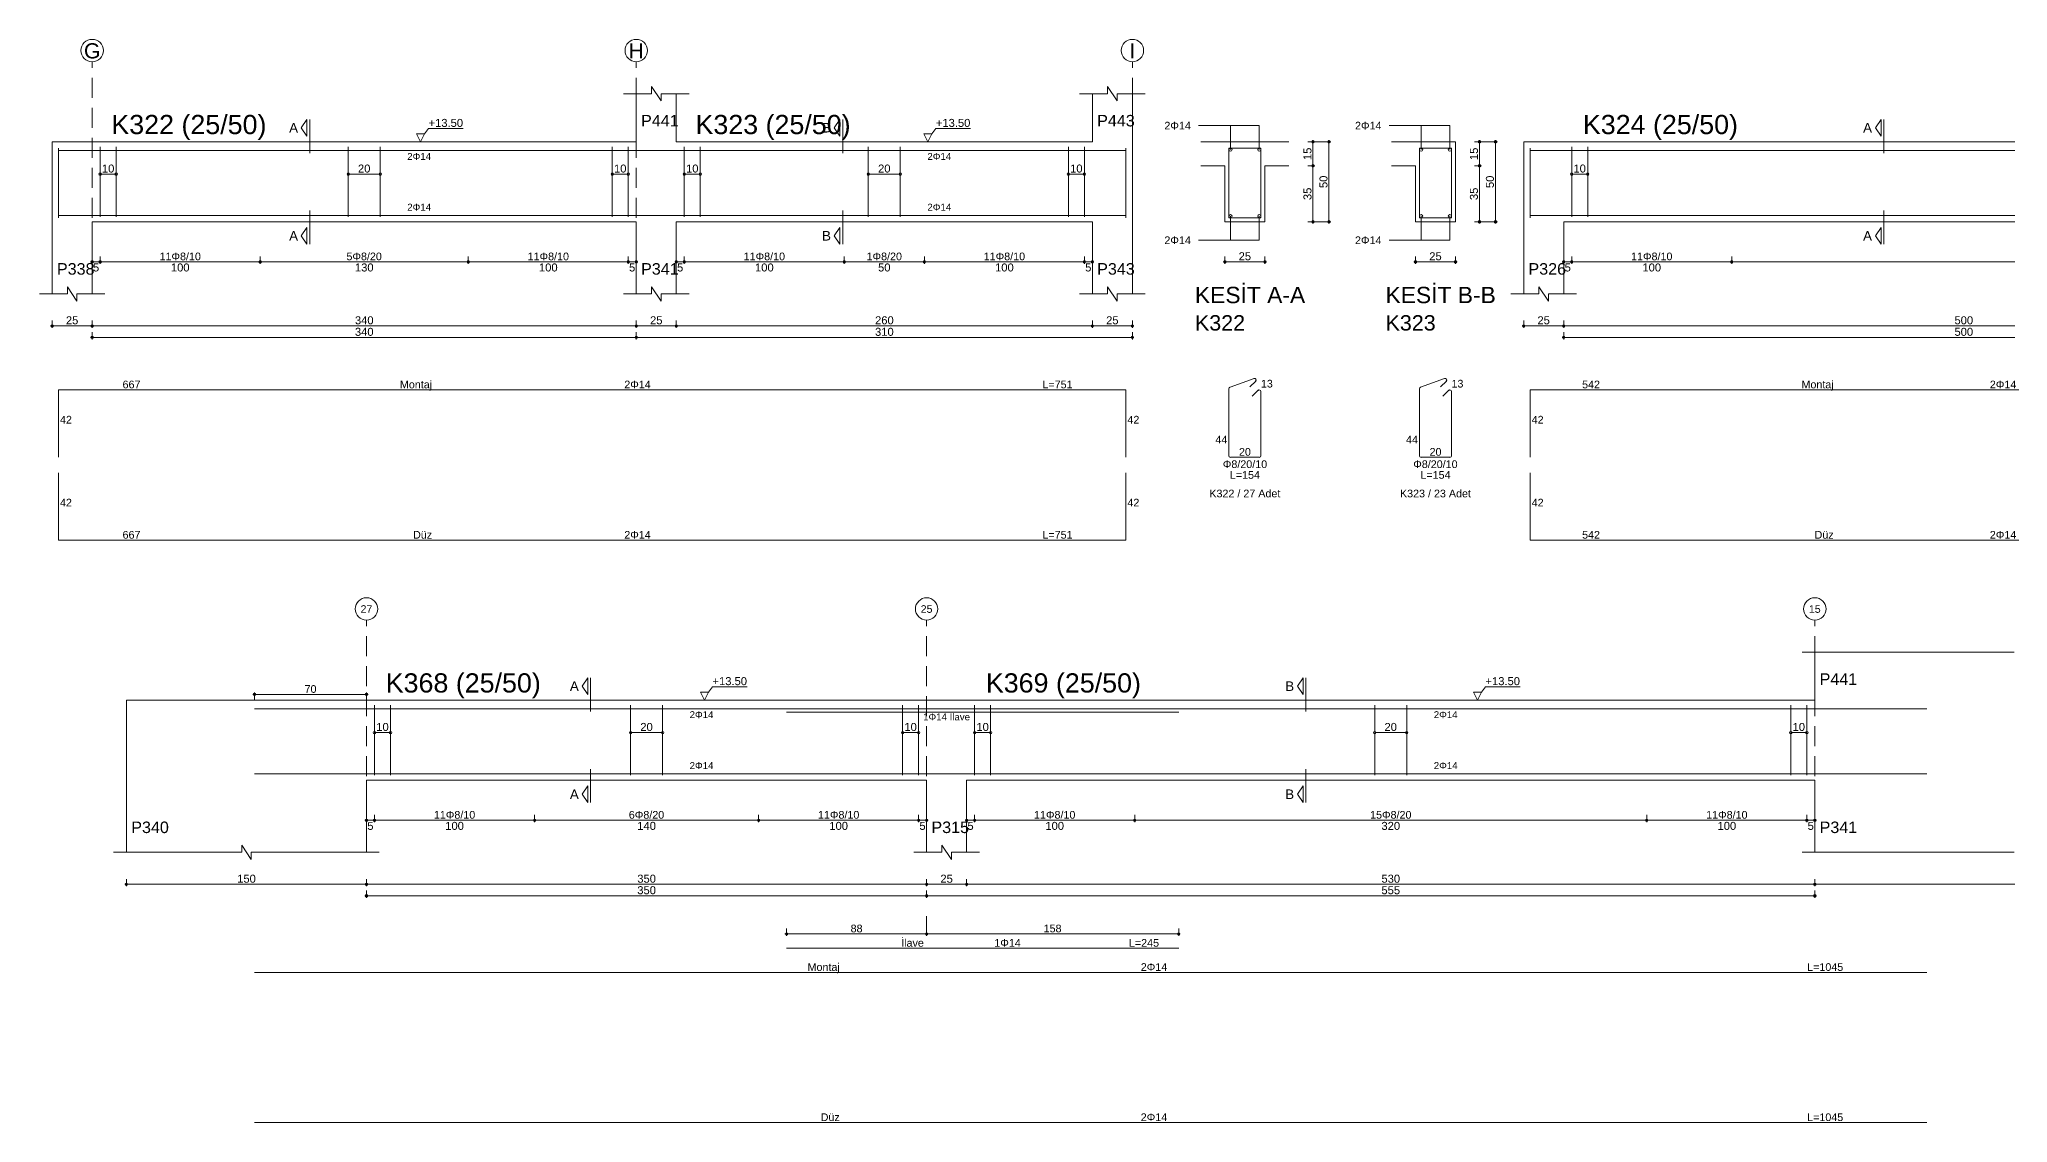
# Model space of a CAD drawing. Header units: millimetres. Extents: x 2232 to 85269, y -3593 to 5869.
# Drawn here: x 58603 to 60448, y -1392 to -377 of the extents above; entities that cross this region are included whole.
import ezdxf

# ---------------------------------------------------------------- set-up
doc = ezdxf.new("R2010")
doc.units = ezdxf.units.MM
doc.linetypes.add('DASHDOT2', pattern=[12.7, 6.35, -3.175, 0, -3.175])
doc.linetypes.add('DASHED4', pattern=[18.75, 12.5, -6.25])
doc.layers.add('aks', color=251, linetype='DASHDOT2', lineweight=35)
for name, color, linetype in [('Donatı Topl. Uzun. Yazısı', 7, 'Continuous'), ('Donatı Uz. Yazısı', 7, 'Continuous'), ('Donatı Yazısı', 7, 'Continuous'), ('Donatı Çizgisi', 7, 'Continuous'), ('Kiriş', 7, 'Continuous'), ('Standart', 7, 'Continuous'), ('Ölçülendirme', 7, 'Continuous')]:
    doc.layers.add(name, color=color, linetype=linetype)
doc.styles.add('arial_1_18', font='arial.ttf', dxfattribs={"height": 0.2})

# ---------------------------------------------------------------- blocks, each defined once
blk = doc.blocks.new('IDE263Entity7539')
at = {"layer": 'aks', "color": 30, "linetype": 'DASHED4', "lineweight": 5}
for points in [[(9832, 2001.7), (9832, 2136.7)], [(10172, 2001.7), (10172, 2136.7)], [(10482, 2001.7), (10482, 2136.7)]]:
    blk.add_lwpolyline(points, dxfattribs=at)
at = {"layer": 'aks', "color": 1, "linetype": 'Continuous', "lineweight": 5}
for centre in [(9832, 2143.7), (10172, 2143.7), (10482, 2143.7)]:
    blk.add_circle(centre, 7, dxfattribs=at)
at = {"layer": 'Donatı Çizgisi', "color": 5, "linetype": 'Continuous', "lineweight": 5}
for points in [[(9811, 2039.3), (9811, 2082.7)], [(9811, 2081.3), (10478, 2081.3)], [(9837, 2039.9), (9837, 2083.5)], [(9847, 2039.9), (9847, 2083.5)], [(9992, 2039.9), (9992, 2083.5)], [(10012, 2039.9), (10012, 2083.5)], [(10157, 2039.9), (10157, 2083.5)], [(10167, 2039.9), (10167, 2083.5)], [(10202, 2039.9), (10202, 2083.5)], [(10212, 2039.9), (10212, 2083.5)], [(10317, 2039.9), (10317, 2083.5)], [(10337, 2039.9), (10337, 2083.5)], [(10442, 2039.9), (10442, 2083.5)], [(10452, 2039.9), (10452, 2083.5)], [(10478, 2039.3), (10478, 2082.7)], [(10542.3, 2039.2), (10542.3, 2082.8)], [(10542.3, 2082.8), (10562.3, 2082.8)], [(10562.3, 2039.2), (10562.3, 2082.8)], [(10661.4, 2039.2), (10661.4, 2082.8)], [(10661.4, 2082.8), (10681.4, 2082.8)], [(10681.4, 2039.2), (10681.4, 2082.8)], [(9811, 2040.7), (10478, 2040.7)], [(10542.3, 2039.2), (10562.3, 2039.2)], [(10661.4, 2039.2), (10681.4, 2039.2)], [(9811, 1889.7), (9811, 1931.7)], [(9811, 1931.7), (10478, 1931.7)], [(10478, 1889.7), (10478, 1931.7)], [(10542.3, 1890.6), (10542.3, 1932.5)], [(10543, 1933.4), (10558, 1938.9)], [(10555.4, 1933.6), (10559.1, 1937.2)], [(10556.8, 1927.7), (10560.6, 1931.5)], [(10661.4, 1890.6), (10661.4, 1932.5)], [(10662.1, 1933.4), (10677.1, 1938.9)], [(10674.5, 1933.6), (10678.2, 1937.2)], [(10675.9, 1927.7), (10679.7, 1931.5)], [(10562.3, 1890.6), (10562.3, 1930.7)], [(10681.4, 1890.6), (10681.4, 1930.7)], [(10543.3, 1889.6), (10561.3, 1889.6)], [(10662.4, 1889.6), (10680.4, 1889.6)], [(9811, 1837.9), (9811, 1879.9)], [(10478, 1837.9), (10478, 1879.9)], [(9811, 1837.9), (10478, 1837.9)]]:
    blk.add_lwpolyline(points, dxfattribs=at)
for centre in [(10543.3, 2081.8), (10561.3, 2081.8), (10662.4, 2081.8), (10680.4, 2081.8), (10543.3, 2040.2), (10561.3, 2040.2), (10662.4, 2040.2), (10680.4, 2040.2)]:
    blk.add_circle(centre, 1, dxfattribs=at)
for centre, start, end in [((10543.3, 1932.5), 110, 180), ((10558.3, 1937.9), 315, 110), ((10561.3, 1930.7), 0, 135), ((10662.4, 1932.5), 110, 180), ((10677.4, 1937.9), 315, 110), ((10680.4, 1930.7), 0, 135), ((10543.3, 1890.6), 180, 270), ((10561.3, 1890.6), 270, 0), ((10662.4, 1890.6), 180, 270), ((10680.4, 1890.6), 270, 0)]:
    blk.add_arc(centre, 1.02, start, end, dxfattribs=at)
at = {"layer": 'Kiriş', "color": 1, "linetype": 'Continuous', "lineweight": 5}
for points in [[(10164, 2116.7), (10181.5, 2116.7)], [(10172, 2086.7), (10172, 2116.7)], [(10181.5, 2116.7), (10181.5, 2121.2)], [(10187.5, 2112.2), (10181.5, 2121.2)], [(10187.5, 2112.2), (10187.5, 2116.7)], [(10187.5, 2116.7), (10205, 2116.7)], [(10197, 2086.7), (10197, 2116.7)], [(10449, 2116.7), (10466.5, 2116.7)], [(10457, 2086.7), (10457, 2116.7)], [(10466.5, 2116.7), (10466.5, 2121.2)], [(10472.5, 2112.2), (10466.5, 2121.2)], [(10472.5, 2116.7), (10490, 2116.7)], [(10472.5, 2112.2), (10472.5, 2116.7)], [(10482, 1991.7), (10482, 2116.7)], [(9807, 1991.7), (9807, 2086.7)], [(9807, 2086.7), (10172, 2086.7)], [(10197, 2086.7), (10457, 2086.7)], [(10524.8, 2086.7), (10579.8, 2086.7)], [(10643.9, 2086.7), (10683.9, 2086.7)], [(10683.9, 2036.7), (10683.9, 2086.7)], [(10524.8, 2071.7), (10539.8, 2071.7)], [(10539.8, 2036.7), (10539.8, 2071.7)], [(10564.8, 2071.7), (10579.8, 2071.7)], [(10564.8, 2036.7), (10564.8, 2071.7)], [(10643.9, 2071.7), (10658.9, 2071.7)], [(10658.9, 2036.7), (10658.9, 2071.7)], [(9832, 2036.7), (10172, 2036.7)], [(9832, 1991.7), (9832, 2036.7)], [(10172, 1991.7), (10172, 2036.7)], [(10197, 2036.7), (10457, 2036.7)], [(10197, 1991.7), (10197, 2036.7)], [(10457, 1991.7), (10457, 2036.7)], [(10539.8, 2036.7), (10564.8, 2036.7)], [(10658.9, 2036.7), (10683.9, 2036.7)], [(9822.5, 1987.2), (9816.5, 1996.2)], [(9816.5, 1991.7), (9816.5, 1996.2)], [(10187.5, 1987.2), (10181.5, 1996.2)], [(10181.5, 1991.7), (10181.5, 1996.2)], [(10472.5, 1987.2), (10466.5, 1996.2)], [(10466.5, 1991.7), (10466.5, 1996.2)], [(9799, 1991.7), (9816.5, 1991.7)], [(9822.5, 1991.7), (9840, 1991.7)], [(9822.5, 1987.2), (9822.5, 1991.7)], [(10164, 1991.7), (10181.5, 1991.7)], [(10187.5, 1991.7), (10205, 1991.7)], [(10187.5, 1987.2), (10187.5, 1991.7)], [(10449, 1991.7), (10466.5, 1991.7)], [(10472.5, 1991.7), (10490, 1991.7)], [(10472.5, 1987.2), (10472.5, 1991.7)]]:
    blk.add_lwpolyline(points, dxfattribs=at)
at = {"layer": 'Ölçülendirme', "color": 1, "linetype": 'Continuous', "lineweight": 5}
for points in [[(9962.7, 2095.5), (9966.2, 2100.7)], [(9966.2, 2090.2), (9962.7, 2095.5)], [(9966.2, 2090.2), (9966.2, 2100.7)], [(9968, 2079.7), (9968, 2100.7)], [(10037.2, 2086.7), (10034.7, 2091.7)], [(10034.7, 2091.7), (10039.7, 2091.7)], [(10039.7, 2091.7), (10037.2, 2086.7)], [(10039.7, 2091.7), (10042.2, 2095)], [(10042.2, 2095), (10063.8, 2095)], [(10295.7, 2095.5), (10299.2, 2100.7)], [(10299.2, 2090.2), (10295.7, 2095.5)], [(10299.2, 2090.2), (10299.2, 2100.7)], [(10301, 2079.7), (10301, 2100.7)], [(10354.2, 2086.7), (10351.7, 2091.7)], [(10351.7, 2091.7), (10356.7, 2091.7)], [(10356.7, 2091.7), (10354.2, 2086.7)], [(10356.7, 2091.7), (10359.2, 2095)], [(10359.2, 2095), (10380.8, 2095)], [(10523.3, 2096.8), (10561.3, 2096.8)], [(10543.3, 2081.8), (10543.3, 2096.8)], [(10561.3, 2081.8), (10561.3, 2096.8)], [(10642.4, 2096.8), (10680.4, 2096.8)], [(10662.4, 2081.8), (10662.4, 2096.8)], [(10680.4, 2081.8), (10680.4, 2096.8)], [(10037.2, 2086.7), (10037.2, 2086.7)], [(10354.2, 2086.7), (10354.2, 2086.7)], [(10591.6, 2086.7), (10606.1, 2086.7)], [(10594.8, 2035.7), (10594.8, 2087.7)], [(10604.8, 2035.7), (10604.8, 2087.7)], [(10695.7, 2086.7), (10710.2, 2086.7)], [(10698.9, 2035.7), (10698.9, 2087.7)], [(10708.9, 2035.7), (10708.9, 2087.7)], [(9837, 2066.5), (9847, 2066.5)], [(9992, 2066.5), (10012, 2066.5)], [(10157, 2066.5), (10167, 2066.5)], [(10202, 2066.5), (10212, 2066.5)], [(10317, 2066.5), (10337, 2066.5)], [(10442, 2066.5), (10452, 2066.5)], [(10591.6, 2071.7), (10596.1, 2071.7)], [(10695.7, 2071.7), (10700.2, 2071.7)], [(9968, 2022.7), (9968, 2043.7)], [(10301, 2022.7), (10301, 2043.7)], [(9962.7, 2028), (9966.2, 2033.2)], [(9966.2, 2022.7), (9966.2, 2033.2)], [(10295.7, 2028), (10299.2, 2033.2)], [(10299.2, 2022.7), (10299.2, 2033.2)], [(10543.3, 2025.2), (10543.3, 2040.2)], [(10561.3, 2025.2), (10561.3, 2040.2)], [(10591.6, 2036.7), (10606.1, 2036.7)], [(10662.4, 2025.2), (10662.4, 2040.2)], [(10680.4, 2025.2), (10680.4, 2040.2)], [(10695.7, 2036.7), (10710.2, 2036.7)], [(9966.2, 2022.7), (9962.7, 2028)], [(10299.2, 2022.7), (10295.7, 2028)], [(10523.3, 2025.2), (10561.3, 2025.2)], [(10642.4, 2025.2), (10680.4, 2025.2)], [(9831, 2011.7), (10173, 2011.7)], [(9832, 2010.5), (9832, 2015)], [(9837, 2010.5), (9837, 2015)], [(9937, 2010.5), (9937, 2015)], [(10067, 2010.5), (10067, 2015)], [(10167, 2010.5), (10167, 2015)], [(10172, 2010.5), (10172, 2015)], [(10196, 2011.7), (10458, 2011.7)], [(10197, 2010.5), (10197, 2015)], [(10202, 2010.5), (10202, 2015)], [(10302, 2010.5), (10302, 2015)], [(10352, 2010.5), (10352, 2015)], [(10452, 2010.5), (10452, 2015)], [(10457, 2010.5), (10457, 2015)], [(10538.8, 2011.7), (10565.8, 2011.7)], [(10539.8, 2010.5), (10539.8, 2015)], [(10564.8, 2010.5), (10564.8, 2015)], [(10657.9, 2011.7), (10684.9, 2011.7)], [(10658.9, 2010.5), (10658.9, 2015)], [(10683.9, 2010.5), (10683.9, 2015)], [(9806, 1971.7), (10483, 1971.7)], [(9807, 1970.5), (9807, 1975)], [(9832, 1970.5), (9832, 1975)], [(10172, 1970.5), (10172, 1975)], [(10197, 1970.5), (10197, 1975)], [(10457, 1970.5), (10457, 1975)], [(10482, 1970.5), (10482, 1975)], [(9831, 1964.5), (10483, 1964.5)], [(9832, 1963.3), (9832, 1967.8)], [(10172, 1963.3), (10172, 1967.8)], [(10482, 1963.3), (10482, 1967.8)]]:
    blk.add_lwpolyline(points, dxfattribs=at)
for centre in [(10594.8, 2086.7), (10604.8, 2086.7), (10698.9, 2086.7), (10708.9, 2086.7), (9837, 2066.5), (9847, 2066.5), (9992, 2066.5), (10012, 2066.5), (10157, 2066.5), (10167, 2066.5), (10202, 2066.5), (10212, 2066.5), (10317, 2066.5), (10337, 2066.5), (10442, 2066.5), (10452, 2066.5), (10594.8, 2071.7), (10698.9, 2071.7), (10594.8, 2036.7), (10604.8, 2036.7), (10698.9, 2036.7), (10708.9, 2036.7), (9832, 2011.7), (9837, 2011.7), (9837, 2011.7), (9937, 2011.7), (9937, 2011.7), (10067, 2011.7), (10067, 2011.7), (10167, 2011.7), (10167, 2011.7), (10172, 2011.7), (10197, 2011.7), (10202, 2011.7), (10202, 2011.7), (10302, 2011.7), (10302, 2011.7), (10352, 2011.7), (10352, 2011.7), (10452, 2011.7), (10452, 2011.7), (10457, 2011.7), (10539.8, 2011.7), (10564.8, 2011.7), (10658.9, 2011.7), (10683.9, 2011.7), (9807, 1971.7), (9832, 1971.7), (9832, 1971.7), (10172, 1971.7), (10172, 1971.7), (10197, 1971.7), (10197, 1971.7), (10457, 1971.7), (10457, 1971.7), (10482, 1971.7), (9832, 1964.5), (10172, 1964.5), (10172, 1964.5), (10482, 1964.5)]:
    blk.add_circle(centre, 0.75, dxfattribs=at)
at = {"layer": 'aks', "color": 1, "linetype": 'Continuous', "lineweight": 5, "style": 'arial_1_18'}
for s, p in [('G', (9826.9, 2138.8)), ('H', (10167.2, 2138.8)), ('I', (10480.2, 2138.8))]:
    blk.add_text(s, height=9.45, dxfattribs=at).set_placement(p)
at = {"layer": 'Donatı Topl. Uzun. Yazısı', "color": 1, "linetype": 'Continuous', "lineweight": 5, "style": 'arial_1_18'}
for s, p in [('L=751', (10425.8, 1932.7)), ('L=154', (10542.9, 1876.2)), ('L=154', (10662, 1876.2)), ('L=751', (10425.8, 1838.8))]:
    blk.add_text(s, height=4.8, dxfattribs=at).set_placement(p)
at = {"layer": 'Donatı Uz. Yazısı', "color": 1, "linetype": 'Continuous', "lineweight": 5, "style": 'arial_1_18'}
for s, p in [('667', (9851, 1932.7)), ('13', (10562.3, 1933.2)), ('13', (10681.4, 1933.2)), ('42', (9811.9, 1910.7)), ('42', (10478.9, 1910.7)), ('44', (10533.9, 1898.3)), ('20', (10548.6, 1890.6)), ('44', (10653, 1898.3)), ('20', (10667.7, 1890.6)), ('42', (9811.9, 1858.9)), ('42', (10478.9, 1858.9)), ('667', (9851, 1838.8))]:
    blk.add_text(s, height=4.8, dxfattribs=at).set_placement(p)
at = {"layer": 'Donatı Yazısı', "color": 5, "linetype": 'Continuous', "lineweight": 5, "style": 'arial_1_18'}
for s, p in [('2Φ14', (10502, 2094.4)), ('2Φ14', (10621.1, 2094.4)), ('2Φ14', (10502, 2022.8)), ('2Φ14', (10621.1, 2022.8)), ('2Φ14', (10164.5, 1932.7)), ('Φ8/20/10', (10538.5, 1882.9)), ('Φ8/20/10', (10657.5, 1882.9)), ('K322 / 27 Adet', (10530.1, 1864.6)), ('K323 / 23 Adet', (10649.2, 1864.6)), ('2Φ14', (10164.5, 1838.8))]:
    blk.add_text(s, height=4.8, dxfattribs=at).set_placement(p)
for p in [(10028.9, 2075.4), (10353.9, 2075.4), (10028.9, 2043.7), (10353.9, 2043.7)]:
    blk.add_text('2Φ14', height=4.32, rotation=360, dxfattribs=at).set_placement(p)
at = {"layer": 'Donatı Yazısı', "color": 1, "linetype": 'Continuous', "lineweight": 5, "style": 'arial_1_18'}
for s, p in [('Montaj', (10024.3, 1932.7)), ('Düz', (10032.5, 1838.8))]:
    blk.add_text(s, height=4.8, dxfattribs=at).set_placement(p)
at = {"layer": 'Kiriş', "color": 1, "linetype": 'Continuous', "lineweight": 5, "style": 'arial_1_18'}
for s, height, p in [('K322 (25/50)', 12, (9844, 2091.5)), ('P441', 7.2, (10175, 2096.3)), ('K323 (25/50)', 12, (10209, 2091.5)), ('P443', 7.2, (10460, 2096.3)), ('P338', 7.2, (9810, 2003.7)), ('P341', 7.2, (10175, 2003.7)), ('P343', 7.2, (10460, 2003.7)), ('KESİT A-A', 10.2, (10521.1, 1985.9)), ('KESİT B-B', 10.2, (10640.2, 1985.9)), ('K322', 9.6, (10521.1, 1968.8)), ('K323', 9.6, (10640.2, 1968.8))]:
    blk.add_text(s, height=height, dxfattribs=at).set_placement(p)
at = {"layer": 'Ölçülendirme', "color": 1, "linetype": 'Continuous', "lineweight": 5, "style": 'arial_1_18'}
for s, height, p in [('A', 5.95, (9955.1, 2092.5)), ('+13.50', 5, (10042.2, 2096)), ('B', 5.95, (10288.1, 2092.5)), ('+13.50', 5, (10359.2, 2096)), ('A', 5.95, (9955.1, 2025)), ('B', 5.95, (10288.1, 2025)), ('25', 5, (10548.4, 2012.7)), ('25', 5, (10667.5, 2012.7)), ('5', 5, (9832.5, 2005.7)), ('100', 5, (9881.2, 2005.7)), ('130', 5, (9996.2, 2005.7)), ('100', 5, (10111.2, 2005.7)), ('5', 5, (10167.5, 2005.7)), ('5', 5, (10197.5, 2005.7)), ('100', 5, (10246.2, 2005.7)), ('50', 5, (10323.1, 2005.7)), ('100', 5, (10396.2, 2005.7)), ('5', 5, (10452.5, 2005.7)), ('25', 5, (9815.6, 1972.7)), ('340', 5, (9996.2, 1972.7)), ('340', 5, (9996.2, 1965.5)), ('25', 5, (10180.6, 1972.7)), ('310', 5, (10321.2, 1965.5)), ('260', 5, (10321.2, 1972.7)), ('25', 5, (10465.6, 1972.7))]:
    blk.add_text(s, height=height, dxfattribs=at).set_placement(p)
for s, rotation, p in [('15', 90, (10593.9, 2075.3)), ('15', 90, (10697.9, 2075.3)), ('10', 360, (9838.1, 2067.5)), ('20', 360, (9998.1, 2067.5)), ('10', 360, (10158.1, 2067.5)), ('10', 360, (10203.1, 2067.5)), ('20', 360, (10323.1, 2067.5)), ('10', 360, (10443.1, 2067.5)), ('35', 90, (10593.9, 2050.3)), ('50', 90, (10603.9, 2057.8)), ('35', 90, (10697.9, 2050.3)), ('50', 90, (10707.9, 2057.8))]:
    blk.add_text(s, height=5, rotation=rotation, dxfattribs=at).set_placement(p)
at = {"layer": 'Ölçülendirme', "color": 5, "linetype": 'Continuous', "lineweight": 5, "style": 'arial_1_18'}
for s, p in [('11Φ8/10', (9874.1, 2012.7)), ('5Φ8/20', (9990.9, 2012.7)), ('11Φ8/10', (10104.1, 2012.7)), ('11Φ8/10', (10239.1, 2012.7)), ('1Φ8/20', (10315.9, 2012.7)), ('11Φ8/10', (10389.1, 2012.7))]:
    blk.add_text(s, height=4.8, dxfattribs=at).set_placement(p)
blk = doc.blocks.new('IDE263Entity7540')
at = {"layer": 'aks', "color": 30, "linetype": 'DASHED4', "lineweight": 5}
blk.add_lwpolyline([(11251.5, 2001.7), (11251.5, 2136.7)], dxfattribs=at)
at = {"layer": 'aks', "color": 1, "linetype": 'Continuous', "lineweight": 5}
blk.add_circle((11251.5, 2143.7), 7, dxfattribs=at)
at = {"layer": 'Donatı Çizgisi', "color": 5, "linetype": 'Continuous', "lineweight": 5}
for points in [[(10730.5, 2039.3), (10730.5, 2082.7)], [(10730.5, 2081.3), (11272.5, 2081.3)], [(10756.5, 2039.9), (10756.5, 2083.5)], [(10766.5, 2039.9), (10766.5, 2083.5)], [(11041.5, 2039.9), (11041.5, 2083.5)], [(11061.5, 2039.9), (11061.5, 2083.5)], [(11272.5, 2039.3), (11272.5, 2082.7)], [(11336.9, 2039.2), (11336.9, 2082.8)], [(11336.9, 2082.8), (11356.9, 2082.8)], [(11356.9, 2039.2), (11356.9, 2082.8)], [(10730.5, 2040.7), (11272.5, 2040.7)], [(11336.9, 2039.2), (11356.9, 2039.2)], [(10730.5, 1889.7), (10730.5, 1931.7)], [(10730.5, 1931.7), (11272.5, 1931.7)], [(11272.5, 1889.7), (11272.5, 1931.7)], [(11336.9, 1890.6), (11336.9, 1932.5)], [(11337.5, 1933.4), (11352.5, 1938.9)], [(11350, 1933.6), (11353.6, 1937.2)], [(11351.3, 1927.7), (11355.1, 1931.5)], [(11356.9, 1890.6), (11356.9, 1930.7)], [(11337.9, 1889.6), (11355.8, 1889.6)], [(10730.5, 1837.9), (10730.5, 1879.9)], [(11272.5, 1837.9), (11272.5, 1879.9)], [(10730.5, 1837.9), (11272.5, 1837.9)]]:
    blk.add_lwpolyline(points, dxfattribs=at)
for centre in [(11337.9, 2081.8), (11355.9, 2081.8), (11337.9, 2040.2), (11355.9, 2040.2)]:
    blk.add_circle(centre, 1, dxfattribs=at)
for centre, start, end in [((11337.9, 1932.5), 110, 180), ((11352.9, 1937.9), 315, 110), ((11355.8, 1930.7), 0, 135), ((11337.9, 1890.6), 180, 270), ((11355.8, 1890.6), 270, 0)]:
    blk.add_arc(centre, 1.02, start, end, dxfattribs=at)
at = {"layer": 'Kiriş', "color": 1, "linetype": 'Continuous', "lineweight": 5}
for points in [[(10726.5, 1991.7), (10726.5, 2086.7)], [(10726.5, 2086.7), (11276.5, 2086.7)], [(11276.5, 2036.7), (11276.5, 2086.7)], [(11319.4, 2086.7), (11374.4, 2086.7)], [(11319.4, 2071.7), (11334.4, 2071.7)], [(11334.4, 2036.7), (11334.4, 2071.7)], [(11359.4, 2071.7), (11374.4, 2071.7)], [(11359.4, 2036.7), (11359.4, 2071.7)], [(10751.5, 2036.7), (11276.5, 2036.7)], [(10751.5, 1991.7), (10751.5, 2036.7)], [(11334.4, 2036.7), (11359.4, 2036.7)], [(10742, 1987.2), (10736, 1996.2)], [(10736, 1991.7), (10736, 1996.2)], [(10718.5, 1991.7), (10736, 1991.7)], [(10742, 1991.7), (10759.5, 1991.7)], [(10742, 1987.2), (10742, 1991.7)]]:
    blk.add_lwpolyline(points, dxfattribs=at)
at = {"layer": 'Kiriş', "color": 1, "linetype": 'DASHED4', "lineweight": 5}
for points in [[(11251.5, 2036.7), (11251.5, 2086.7)], [(11276.5, 2036.7), (11276.5, 2086.7)]]:
    blk.add_lwpolyline(points, dxfattribs=at)
at = {"layer": 'Ölçülendirme', "color": 1, "linetype": 'Continuous', "lineweight": 5}
for points in [[(10946.3, 2095.5), (10949.8, 2100.7)], [(10949.8, 2090.2), (10946.3, 2095.5)], [(10949.8, 2090.2), (10949.8, 2100.7)], [(10951.5, 2079.7), (10951.5, 2100.7)], [(11049, 2086.7), (11046.5, 2091.7)], [(11046.5, 2091.7), (11051.5, 2091.7)], [(11051.5, 2091.7), (11049, 2086.7)], [(11051.5, 2091.7), (11054, 2095)], [(11054, 2095), (11075.6, 2095)], [(11317.9, 2096.8), (11355.9, 2096.8)], [(11337.9, 2081.8), (11337.9, 2096.8)], [(11355.9, 2081.8), (11355.9, 2096.8)], [(11049, 2086.7), (11049, 2086.7)], [(11386.1, 2086.7), (11400.6, 2086.7)], [(11389.4, 2035.7), (11389.4, 2087.7)], [(11399.4, 2035.7), (11399.4, 2087.7)], [(10756.5, 2066.5), (10766.5, 2066.5)], [(11041.5, 2066.5), (11061.5, 2066.5)], [(11386.1, 2071.7), (11390.6, 2071.7)], [(10951.5, 2022.7), (10951.5, 2043.7)], [(10946.3, 2028), (10949.8, 2033.2)], [(10949.8, 2022.7), (10949.8, 2033.2)], [(11337.9, 2025.2), (11337.9, 2040.2)], [(11355.9, 2025.2), (11355.9, 2040.2)], [(11386.1, 2036.7), (11400.6, 2036.7)], [(10949.8, 2022.7), (10946.3, 2028)], [(11317.9, 2025.2), (11355.9, 2025.2)], [(10750.5, 2011.7), (11277.5, 2011.7)], [(10751.5, 2010.5), (10751.5, 2015)], [(10756.5, 2010.5), (10756.5, 2015)], [(10856.5, 2010.5), (10856.5, 2015)], [(11246.5, 2010.5), (11246.5, 2015)], [(11251.5, 2010.5), (11251.5, 2015)], [(11276.5, 2010.5), (11276.5, 2015)], [(11333.4, 2011.7), (11360.4, 2011.7)], [(11334.4, 2010.5), (11334.4, 2015)], [(11359.4, 2010.5), (11359.4, 2015)], [(10725.5, 1971.7), (11277.5, 1971.7)], [(10726.5, 1970.5), (10726.5, 1975)], [(10751.5, 1970.5), (10751.5, 1975)], [(11251.5, 1970.5), (11251.5, 1975)], [(11276.5, 1970.5), (11276.5, 1975)], [(10750.5, 1964.5), (11252.5, 1964.5)], [(10751.5, 1963.3), (10751.5, 1967.8)], [(11251.5, 1963.3), (11251.5, 1967.8)]]:
    blk.add_lwpolyline(points, dxfattribs=at)
for centre in [(11389.4, 2086.7), (11399.4, 2086.7), (10756.5, 2066.5), (10766.5, 2066.5), (11041.5, 2066.5), (11061.5, 2066.5), (11389.4, 2071.7), (11389.4, 2036.7), (11399.4, 2036.7), (10751.5, 2011.7), (10756.5, 2011.7), (10756.5, 2011.7), (10856.5, 2011.7), (10856.5, 2011.7), (11246.5, 2011.7), (11246.5, 2011.7), (11251.5, 2011.7), (11251.5, 2011.7), (11276.5, 2011.7), (11334.4, 2011.7), (11359.4, 2011.7), (10726.5, 1971.7), (10751.5, 1971.7), (10751.5, 1971.7), (11251.5, 1971.7), (11251.5, 1971.7), (11276.5, 1971.7), (10751.5, 1964.5), (11251.5, 1964.5)]:
    blk.add_circle(centre, 0.75, dxfattribs=at)
at = {"layer": 'aks', "color": 1, "linetype": 'Continuous', "lineweight": 5, "style": 'arial_1_18'}
blk.add_text('C', height=9.45, dxfattribs=at).set_placement((11246.8, 2138.8))
at = {"layer": 'Donatı Topl. Uzun. Yazısı', "color": 1, "linetype": 'Continuous', "lineweight": 5, "style": 'arial_1_18'}
for s, p in [('L=626', (11226.6, 1932.7)), ('L=154', (11337.4, 1876.2)), ('L=626', (11226.6, 1838.8))]:
    blk.add_text(s, height=4.8, dxfattribs=at).set_placement(p)
at = {"layer": 'Donatı Uz. Yazısı', "color": 1, "linetype": 'Continuous', "lineweight": 5, "style": 'arial_1_18'}
for s, p in [('542', (10763, 1932.7)), ('13', (11356.9, 1933.2)), ('42', (10731.5, 1910.7)), ('42', (11273.5, 1910.7)), ('44', (11328.4, 1898.3)), ('20', (11343.1, 1890.6)), ('42', (10731.5, 1858.9)), ('42', (11273.5, 1858.9)), ('542', (10763, 1838.8))]:
    blk.add_text(s, height=4.8, dxfattribs=at).set_placement(p)
at = {"layer": 'Donatı Yazısı', "color": 5, "linetype": 'Continuous', "lineweight": 5, "style": 'arial_1_18'}
for s, p in [('2Φ14', (11296.5, 2094.4)), ('2Φ14', (11296.5, 2022.8)), ('2Φ14', (11017.8, 1932.7)), ('Φ8/20/10', (11333, 1882.9)), ('K324 / 30 Adet', (11324.7, 1864.6)), ('2Φ14', (11017.8, 1838.8))]:
    blk.add_text(s, height=4.8, dxfattribs=at).set_placement(p)
for p in [(11078.5, 2075.4), (11078.5, 2043.7)]:
    blk.add_text('2Φ14', height=4.32, rotation=360, dxfattribs=at).set_placement(p)
at = {"layer": 'Donatı Yazısı', "color": 1, "linetype": 'Continuous', "lineweight": 5, "style": 'arial_1_18'}
for s, p in [('Montaj', (10900.1, 1932.7)), ('Düz', (10908.3, 1838.8))]:
    blk.add_text(s, height=4.8, dxfattribs=at).set_placement(p)
at = {"layer": 'Kiriş', "color": 1, "linetype": 'Continuous', "lineweight": 5, "style": 'arial_1_18'}
for s, height, p in [('K324 (25/50)', 12, (10763.5, 2091.5)), ('K354', 7.2, (11252.3, 2089.7)), ('P326', 7.2, (10729.5, 2003.7)), ('KESİT A-A', 10.2, (11315.7, 1985.9)), ('K324', 9.6, (11315.7, 1968.8))]:
    blk.add_text(s, height=height, dxfattribs=at).set_placement(p)
at = {"layer": 'Ölçülendirme', "color": 1, "linetype": 'Continuous', "lineweight": 5, "style": 'arial_1_18'}
for s, height, p in [('A', 5.95, (10938.6, 2092.5)), ('+13.50', 5, (11054, 2096)), ('A', 5.95, (10938.6, 2025)), ('25', 5, (11343, 2012.7)), ('5', 5, (10752.1, 2005.7)), ('100', 5, (10800.7, 2005.7)), ('390', 5, (11045.7, 2005.7)), ('5', 5, (11247.1, 2005.7)), ('25', 5, (11260.1, 2005.7)), ('25', 5, (10735.1, 1972.7)), ('500', 5, (10995.7, 1972.7)), ('500', 5, (10995.7, 1965.5)), ('25', 5, (11260.1, 1972.7))]:
    blk.add_text(s, height=height, dxfattribs=at).set_placement(p)
for s, rotation, p in [('15', 90, (11388.4, 2075.3)), ('10', 360, (10757.6, 2067.5)), ('20', 360, (11047.6, 2067.5)), ('35', 90, (11388.4, 2050.3)), ('50', 90, (11398.4, 2057.8))]:
    blk.add_text(s, height=5, rotation=rotation, dxfattribs=at).set_placement(p)
at = {"layer": 'Ölçülendirme', "color": 5, "linetype": 'Continuous', "lineweight": 5, "style": 'arial_1_18'}
for s, p in [('11Φ8/10', (10793.6, 2012.7)), ('19Φ8/20', (11038.6, 2012.7))]:
    blk.add_text(s, height=4.8, dxfattribs=at).set_placement(p)
blk = doc.blocks.new('IDE263Entity7572')
at = {"layer": 'aks', "color": 30, "linetype": 'DASHED4', "lineweight": 5}
for points in [[(10627.7, 1648.6), (10627.7, 1783.6)], [(10977.7, 1648.6), (10977.7, 1783.6)], [(11532.7, 1648.6), (11532.7, 1783.6)], [(10977.7, 1587.6), (10977.7, 1598.6)]]:
    blk.add_lwpolyline(points, dxfattribs=at)
at = {"layer": 'aks', "color": 1, "linetype": 'Continuous', "lineweight": 5}
for centre in [(10627.7, 1790.6), (10977.7, 1790.6), (11532.7, 1790.6)]:
    blk.add_circle(centre, 7, dxfattribs=at)
at = {"layer": 'Donatı Çizgisi', "color": 5, "linetype": 'Continuous', "lineweight": 5}
for points in [[(10557.7, 1728.2), (11602.7, 1728.2)], [(10632.7, 1686.8), (10632.7, 1730.4)], [(10642.7, 1686.8), (10642.7, 1730.4)], [(10792.7, 1686.8), (10792.7, 1730.4)], [(10812.7, 1686.8), (10812.7, 1730.4)], [(10890.2, 1726.2), (11135.2, 1726.2)], [(10962.7, 1686.8), (10962.7, 1730.4)], [(10972.7, 1686.8), (10972.7, 1730.4)], [(11007.7, 1686.8), (11007.7, 1730.4)], [(11017.7, 1686.8), (11017.7, 1730.4)], [(11257.7, 1686.8), (11257.7, 1730.4)], [(11277.7, 1686.8), (11277.7, 1730.4)], [(11517.7, 1686.8), (11517.7, 1730.4)], [(11527.7, 1686.8), (11527.7, 1730.4)], [(10557.7, 1687.6), (11602.7, 1687.6)], [(10890.2, 1578.6), (11135.2, 1578.6)], [(10557.7, 1563.5), (11602.7, 1563.5)], [(10557.7, 1469.7), (11602.7, 1469.7)]]:
    blk.add_lwpolyline(points, dxfattribs=at)
at = {"layer": 'Kiriş', "color": 1, "linetype": 'Continuous', "lineweight": 5}
for points in [[(11524.7, 1763.6), (11657.2, 1763.6)], [(11532.7, 1733.6), (11532.7, 1763.6)], [(10477.7, 1638.6), (10477.7, 1733.6)], [(10477.7, 1733.6), (11532.7, 1733.6)], [(10627.7, 1683.6), (10977.7, 1683.6)], [(10627.7, 1638.6), (10627.7, 1683.6)], [(10977.7, 1638.6), (10977.7, 1683.6)], [(11002.7, 1683.6), (11532.7, 1683.6)], [(11002.7, 1638.6), (11002.7, 1683.6)], [(11532.7, 1638.6), (11532.7, 1683.6)], [(10469.7, 1638.6), (10549.7, 1638.6)], [(10555.7, 1634.1), (10549.7, 1643.1)], [(10549.7, 1638.6), (10549.7, 1643.1)], [(10555.7, 1638.6), (10635.7, 1638.6)], [(10555.7, 1634.1), (10555.7, 1638.6)], [(10969.7, 1638.6), (10987.2, 1638.6)], [(10993.2, 1634.1), (10987.2, 1643.1)], [(10987.2, 1638.6), (10987.2, 1643.1)], [(10993.2, 1638.6), (11010.7, 1638.6)], [(10993.2, 1634.1), (10993.2, 1638.6)], [(11524.7, 1638.6), (11657.2, 1638.6)]]:
    blk.add_lwpolyline(points, dxfattribs=at)
at = {"layer": 'Ölçülendirme', "color": 1, "linetype": 'Continuous', "lineweight": 5}
for points in [[(10762.4, 1742.4), (10765.9, 1747.6)], [(10765.9, 1737.1), (10765.9, 1747.6)], [(10767.7, 1726.6), (10767.7, 1747.6)], [(11209.4, 1742.4), (11212.9, 1747.6)], [(11212.9, 1737.1), (11212.9, 1747.6)], [(11214.7, 1726.6), (11214.7, 1747.6)], [(10556.7, 1737.2), (10628.7, 1737.2)], [(10557.7, 1734), (10557.7, 1738.5)], [(10627.7, 1734), (10627.7, 1738.5)], [(10765.9, 1737.1), (10762.4, 1742.4)], [(10838.9, 1733.6), (10836.4, 1738.6)], [(10836.4, 1738.6), (10841.4, 1738.6)], [(10841.4, 1738.6), (10838.9, 1733.6)], [(10841.4, 1738.6), (10843.9, 1742)], [(10843.9, 1742), (10865.5, 1742)], [(11212.9, 1737.1), (11209.4, 1742.4)], [(11321.9, 1733.6), (11319.4, 1738.6)], [(11319.4, 1738.6), (11324.4, 1738.6)], [(11324.4, 1738.6), (11321.9, 1733.6)], [(11324.4, 1738.6), (11326.9, 1742)], [(11326.9, 1742), (11348.5, 1742)], [(10838.9, 1733.6), (10838.9, 1733.6)], [(11321.9, 1733.6), (11321.9, 1733.6)], [(10632.7, 1713.4), (10642.7, 1713.4)], [(10792.7, 1713.4), (10812.7, 1713.4)], [(10962.7, 1713.4), (10972.7, 1713.4)], [(11007.7, 1713.4), (11017.7, 1713.4)], [(11257.7, 1713.4), (11277.7, 1713.4)], [(11517.7, 1713.4), (11527.7, 1713.4)], [(10767.7, 1669.6), (10767.7, 1690.6)], [(11214.7, 1669.6), (11214.7, 1690.6)], [(10762.4, 1674.9), (10765.9, 1680.1)], [(10765.9, 1669.6), (10762.4, 1674.9)], [(10765.9, 1669.6), (10765.9, 1680.1)], [(11209.4, 1674.9), (11212.9, 1680.1)], [(11212.9, 1669.6), (11209.4, 1674.9)], [(11212.9, 1669.6), (11212.9, 1680.1)], [(10627.7, 1657.4), (10627.7, 1661.9)], [(10632.7, 1657.4), (10632.7, 1661.9)], [(10732.7, 1657.4), (10732.7, 1661.9)], [(10872.7, 1657.4), (10872.7, 1661.9)], [(10972.7, 1657.4), (10972.7, 1661.9)], [(10977.7, 1657.4), (10977.7, 1661.9)], [(11002.7, 1657.4), (11002.7, 1661.9)], [(11007.7, 1657.4), (11007.7, 1661.9)], [(11107.7, 1657.4), (11107.7, 1661.9)], [(11427.7, 1657.4), (11427.7, 1661.9)], [(11527.7, 1657.4), (11527.7, 1661.9)], [(11532.7, 1657.4), (11532.7, 1661.9)], [(10626.7, 1658.6), (10978.7, 1658.6)], [(11001.7, 1658.6), (11533.7, 1658.6)], [(10476.7, 1618.6), (11788.7, 1618.6)], [(10477.7, 1617.4), (10477.7, 1621.9)], [(10626.7, 1611.4), (11533.7, 1611.4)], [(10627.7, 1617.4), (10627.7, 1621.9)], [(10627.7, 1610.2), (10627.7, 1614.7)], [(10977.7, 1617.4), (10977.7, 1621.9)], [(10977.7, 1610.2), (10977.7, 1614.7)], [(11002.7, 1617.4), (11002.7, 1621.9)], [(11532.7, 1617.4), (11532.7, 1621.9)], [(11532.7, 1610.2), (11532.7, 1614.7)], [(10889.2, 1587.6), (10978.7, 1587.6)], [(10890.2, 1586.4), (10890.2, 1590.9)], [(10976.7, 1587.6), (11136.2, 1587.6)], [(10977.7, 1586.4), (10977.7, 1590.9)], [(10977.7, 1586.4), (10977.7, 1590.9)], [(11135.2, 1586.4), (11135.2, 1590.9)]]:
    blk.add_lwpolyline(points, dxfattribs=at)
for centre in [(10557.7, 1737.2), (10627.7, 1737.2), (10632.7, 1713.4), (10642.7, 1713.4), (10792.7, 1713.4), (10812.7, 1713.4), (10962.7, 1713.4), (10972.7, 1713.4), (11007.7, 1713.4), (11017.7, 1713.4), (11257.7, 1713.4), (11277.7, 1713.4), (11517.7, 1713.4), (11527.7, 1713.4), (10627.7, 1658.6), (10632.7, 1658.6), (10632.7, 1658.6), (10732.7, 1658.6), (10732.7, 1658.6), (10872.7, 1658.6), (10872.7, 1658.6), (10972.7, 1658.6), (10972.7, 1658.6), (10977.7, 1658.6), (11002.7, 1658.6), (11007.7, 1658.6), (11007.7, 1658.6), (11107.7, 1658.6), (11107.7, 1658.6), (11427.7, 1658.6), (11427.7, 1658.6), (11527.7, 1658.6), (11527.7, 1658.6), (11532.7, 1658.6), (10477.7, 1618.6), (10627.7, 1618.6), (10627.7, 1618.6), (10627.7, 1611.4), (10977.7, 1618.6), (10977.7, 1618.6), (10977.7, 1611.4), (10977.7, 1611.4), (11002.7, 1618.6), (11002.7, 1618.6), (11532.7, 1618.6), (11532.7, 1618.6), (11532.7, 1611.4), (10890.2, 1587.6), (10977.7, 1587.6), (10977.7, 1587.6), (11135.2, 1587.6)]:
    blk.add_circle(centre, 0.75, dxfattribs=at)
at = {"layer": 'aks', "color": 1, "linetype": 'Continuous', "lineweight": 5, "style": 'arial_1_18'}
for s, p in [('27', (10624, 1788.2)), ('25', (10974, 1788.2)), ('15', (11529, 1788.2))]:
    blk.add_text(s, height=4.73, dxfattribs=at).set_placement(p)
at = {"layer": 'Donatı Topl. Uzun. Yazısı', "color": 1, "linetype": 'Continuous', "lineweight": 5, "style": 'arial_1_18'}
for s, p in [('L=245', (11104.1, 1579.6)), ('L=1045', (11527.9, 1564.5)), ('L=1045', (11527.9, 1470.7))]:
    blk.add_text(s, height=4.8, dxfattribs=at).set_placement(p)
at = {"layer": 'Donatı Yazısı', "color": 5, "linetype": 'Continuous', "lineweight": 5, "style": 'arial_1_18'}
for p in [(10829.6, 1722.4), (11294.6, 1722.4), (10829.6, 1690.6), (11294.6, 1690.6)]:
    blk.add_text('2Φ14', height=4.32, rotation=360, dxfattribs=at).set_placement(p)
for s, height, p in [('1Φ14 İlave', 4.32, (10975.5, 1721)), ('1Φ14', 4.8, (11020, 1579.6)), ('2Φ14', 4.8, (11111.5, 1564.5)), ('2Φ14', 4.8, (11111.5, 1470.7))]:
    blk.add_text(s, height=height, dxfattribs=at).set_placement(p)
at = {"layer": 'Donatı Yazısı', "color": 1, "linetype": 'Continuous', "lineweight": 5, "style": 'arial_1_18'}
for s, p in [('İlave', (10961.8, 1579.6)), ('Montaj', (10903.3, 1564.5)), ('Düz', (10911.5, 1470.7))]:
    blk.add_text(s, height=4.8, dxfattribs=at).set_placement(p)
at = {"layer": 'Kiriş', "color": 1, "linetype": 'Continuous', "lineweight": 5, "style": 'arial_1_18'}
for s, height, p in [('K368 (25/50)', 12, (10639.7, 1738.4)), ('K369 (25/50)', 12, (11014.7, 1738.4)), ('P441', 7.2, (11535.7, 1743.2)), ('P340', 7.2, (10480.7, 1650.6)), ('P315', 7.2, (10980.7, 1650.6)), ('P341', 7.2, (11535.7, 1650.6))]:
    blk.add_text(s, height=height, dxfattribs=at).set_placement(p)
at = {"layer": 'Ölçülendirme', "color": 1, "linetype": 'Continuous', "lineweight": 5, "style": 'arial_1_18'}
for s, height, p in [('+13.50', 5, (10843.9, 1743)), ('+13.50', 5, (11326.9, 1743)), ('70', 4.8, (10589, 1738.2)), ('A', 5.95, (10754.8, 1739.4)), ('B', 5.95, (11201.8, 1739.4)), ('A', 5.95, (10754.8, 1671.9)), ('B', 5.95, (11201.8, 1671.9)), ('5', 5, (10628.2, 1652.6)), ('100', 5, (10676.9, 1652.6)), ('140', 5, (10796.9, 1652.6)), ('100', 5, (10916.9, 1652.6)), ('5', 5, (10973.2, 1652.6)), ('5', 5, (11003.2, 1652.6)), ('100', 5, (11051.9, 1652.6)), ('320', 5, (11261.9, 1652.6)), ('100', 5, (11471.9, 1652.6)), ('5', 5, (11528.2, 1652.6)), ('150', 5, (10546.9, 1619.6)), ('350', 5, (10796.9, 1619.6)), ('25', 5, (10986.3, 1619.6)), ('530', 5, (11261.9, 1619.6)), ('350', 5, (10796.9, 1612.4)), ('555', 5, (11261.9, 1612.4))]:
    blk.add_text(s, height=height, dxfattribs=at).set_placement(p)
for s, p in [('10', (10633.8, 1714.4)), ('20', (10798.8, 1714.4)), ('10', (10963.8, 1714.4)), ('10', (11008.8, 1714.4)), ('20', (11263.8, 1714.4)), ('10', (11518.8, 1714.4))]:
    blk.add_text(s, height=5, rotation=360, dxfattribs=at).set_placement(p)
at = {"layer": 'Ölçülendirme', "color": 5, "linetype": 'Continuous', "lineweight": 5, "style": 'arial_1_18'}
for s, p in [('11Φ8/10', (10669.8, 1659.6)), ('6Φ8/20', (10791.6, 1659.6)), ('11Φ8/10', (10909.8, 1659.6)), ('11Φ8/10', (11044.8, 1659.6)), ('15Φ8/20', (11254.8, 1659.6)), ('11Φ8/10', (11464.8, 1659.6)), ('88', (10930.2, 1588.6)), ('158', (11050.8, 1588.6))]:
    blk.add_text(s, height=4.8, dxfattribs=at).set_placement(p)

msp = doc.modelspace()

# ---------------------------------------------------------------- block references
at = {"layer": 'Standart', "xscale": 1.5, "yscale": 1.5, "zscale": 1.5}
for name, p in [('IDE263Entity7539', (43904.8, -3602.8)), ('IDE263Entity7540', (43904.8, -3602.8)), ('IDE263Entity7572', (42968.4, -3596.4))]:
    msp.add_blockref(name, p, dxfattribs=at)

doc.saveas('drawing.dxf')
